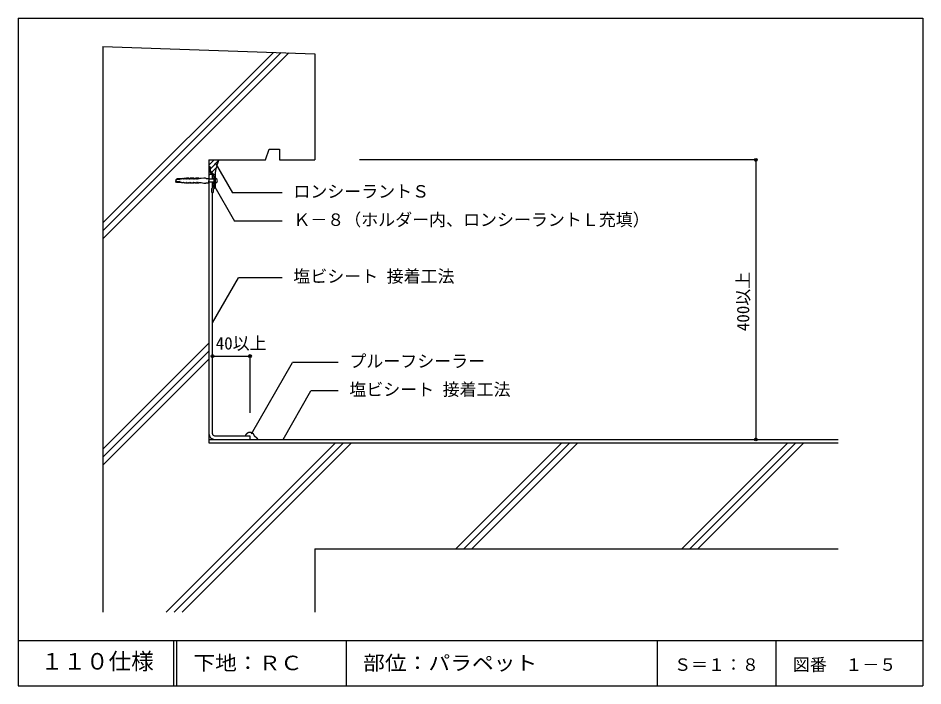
# Model space of a CAD drawing. Units: millimetres, scale not verified. Extents: x -634 to 646, y -1007 to 961.
# Drawn here: x -634 to 646, y 17 to 961 of the extents above; entities that cross this region are included whole.
import ezdxf
from ezdxf.enums import TextEntityAlignment as Align

# ---------------------------------------------------------------- set-up
doc = ezdxf.new("R2010")
doc.units = ezdxf.units.MM
doc.header["$LTSCALE"] = 8
doc.header["$PDMODE"] = 32
doc.header["$PDSIZE"] = 4
for name, color, linetype in [('4-2', 7, 'Continuous'), ('4-3', 3, 'Continuous'), ('4-4', 2, 'Continuous'), ('4-6', 2, 'Continuous'), ('4-7', 7, 'Continuous'), ('4-A', 7, 'Continuous'), ('4-B', 7, 'Continuous'), ('4-D', 4, 'Continuous'), ('4-E', 4, 'Continuous'), ('F-2', 7, 'Continuous'), ('F-5', 6, 'Continuous'), ('F-7', 1, 'Continuous'), ('F-A', 7, 'Continuous')]:
    doc.layers.add(name, color=color, linetype=linetype)
doc.styles.add('HG丸ｺﾞｼｯｸM-PRO', font='')
doc.styles.add('ＭＳ ゴシック', font='')
doc.styles.get('HG丸ｺﾞｼｯｸM-PRO').set_extended_font_data('HG丸ｺﾞｼｯｸM-PRO')
doc.styles.get('ＭＳ ゴシック').set_extended_font_data('MS Gothic')

msp = doc.modelspace()

# ---------------------------------------------------------------- linework, layer by layer
at = {"layer": '4-2'}
for p, q in [((-363.947, 760.872), (-349.825, 760.872)), ((-363.947, 760.872), (-363.947, 360.872)), ((-358.947, 740.161), (-363.947, 740.161)), ((-358.947, 733.529), (-358.947, 740.161)), ((-358.947, 721.342), (-358.947, 729.529)), ((-363.947, 365.872), (-305.947, 365.872)), ((-363.947, 360.872), (526.053, 360.872))]:
    msp.add_line(p, q, dxfattribs=at)
for points in [[(-311.944, 370.872), (-311.926, 371.003), (-311.892, 371.228), (-311.855, 371.452), (-311.81, 371.672), (-311.754, 371.889), (-311.685, 372.1), (-311.638, 372.22), (-311.597, 372.312), (-311.519, 372.468), (-311.431, 372.62), (-311.337, 372.769), (-311.237, 372.914), (-311.132, 373.057), (-311.07, 373.138), (-310.996, 373.233), (-310.865, 373.393), (-310.733, 373.551), (-310.597, 373.707), (-310.46, 373.86), (-310.321, 374.012), (-310.24, 374.099), (-310.154, 374.19), (-310.005, 374.346), (-309.853, 374.499), (-309.698, 374.649), (-309.539, 374.796), (-309.376, 374.937), (-309.278, 375.017), (-309.191, 375.085), (-309.036, 375.2), (-308.877, 375.308), (-308.714, 375.408), (-308.547, 375.501), (-308.375, 375.584), (-308.274, 375.628), (-308.16, 375.673), (-307.96, 375.74), (-307.756, 375.797), (-307.549, 375.844)], [(-307.549, 375.844), (-307.34, 375.884), (-307.129, 375.917), (-307.006, 375.934), (-306.858, 375.953), (-306.602, 375.98), (-306.345, 375.999), (-306.089, 376.008), (-305.834, 376.006), (-305.58, 375.992), (-305.434, 375.978), (-305.326, 375.964), (-305.142, 375.935), (-304.958, 375.901), (-304.774, 375.863), (-304.59, 375.823), (-304.405, 375.782), (-304.298, 375.759), (-304.175, 375.734), (-303.965, 375.691), (-303.755, 375.645), (-303.548, 375.592), (-303.345, 375.53), (-303.149, 375.454), (-303.038, 375.402), (-302.939, 375.349), (-302.774, 375.246), (-302.616, 375.129), (-302.465, 375.001), (-302.322, 374.864), (-302.186, 374.719), (-302.11, 374.632), (-302.026, 374.53), (-301.888, 374.348), (-301.758, 374.162), (-301.634, 373.972), (-301.517, 373.778), (-301.404, 373.582), (-301.34, 373.467), (-301.273, 373.344)], [(-301.273, 373.344), (-301.159, 373.131), (-301.047, 372.917), (-300.936, 372.701), (-300.825, 372.486), (-300.714, 372.269), (-300.649, 372.144), (-300.561, 371.975), (-300.404, 371.686), (-300.24, 371.401), (-300.065, 371.124), (-299.876, 370.858), (-299.671, 370.605), (-299.543, 370.465), (-299.497, 370.418), (-299.415, 370.339), (-299.331, 370.262), (-299.244, 370.188), (-299.155, 370.117), (-299.064, 370.049), (-299.01, 370.011), (-298.92, 369.952), (-298.762, 369.856), (-298.601, 369.764), (-298.438, 369.675), (-298.275, 369.586), (-298.114, 369.494), (-298.023, 369.439), (-297.93, 369.379), (-297.774, 369.272), (-297.622, 369.159), (-297.472, 369.042), (-297.325, 368.921), (-297.179, 368.799), (-297.094, 368.728), (-296.989, 368.638), (-296.807, 368.483), (-296.628, 368.326), (-296.453, 368.165), (-296.282, 367.998)], [(-296.282, 367.998), (-296.119, 367.825), (-296.028, 367.721), (-295.976, 367.659), (-295.89, 367.549), (-295.808, 367.437), (-295.73, 367.321), (-295.657, 367.203), (-295.59, 367.081), (-295.554, 367.01), (-295.508, 366.908), (-295.436, 366.729), (-295.374, 366.547), (-295.32, 366.361), (-295.27, 366.172), (-295.225, 365.983), (-295.199, 365.872)]]:
    msp.add_lwpolyline(points, dxfattribs=at)
msp.add_arc((-355.947, 373.872), 8, 180, 270, dxfattribs=at)
at = {"layer": '4-3'}
for q in [(526.053, 210.872), (-213.947, 121.349)]:
    msp.add_line((-213.947, 210.872), q, dxfattribs=at)
at = {"layer": '4-4'}
for p, q in [((-513.947, 921.349), (-213.947, 910.872)), ((-513.947, 921.349), (-513.947, 121.349)), ((-213.947, 910.872), (-213.947, 760.872)), ((-358.947, 373.872), (-358.947, 714.697)), ((-355.947, 370.872), (-305.947, 370.872)), ((-305.947, 370.872), (-305.947, 365.872)), ((-305.947, 365.872), (526.053, 365.872))]:
    msp.add_line(p, q, dxfattribs=at)
msp.add_lwpolyline([(-349.825, 760.872), (-283.947, 760.872), (-278.947, 775.872), (-263.947, 775.872), (-263.947, 760.872), (-213.947, 760.872)], dxfattribs=at)
for centre, radius, start, end in [((-295.419, 735.301), 60.116, 154.8265, 175.17921), ((-355.947, 373.872), 3, 180, 270)]:
    msp.add_arc(centre, radius, start, end, dxfattribs=at)
at = {"layer": '4-6'}
for p, q in [((-363.947, 745.281), (-356.622, 737.781)), ((-355.612, 740.527), (-356.622, 739.935)), ((-356.617, 723.872), (-356.622, 737.781)), ((-355.322, 740.358), (-355.322, 722.697)), ((-356.617, 723.872), (-359.822, 720.391)), ((-359.822, 714.697), (-359.822, 720.391)), ((-355.322, 722.697), (-358.072, 719.698)), ((-358.072, 719.698), (-358.072, 714.697)), ((-359.822, 714.697), (-358.072, 714.697))]:
    msp.add_line(p, q, dxfattribs=at)
for points in [[(-362.447, 750.872), (-363.947, 750.872), (-363.947, 745.281)], [(-362.447, 750.872), (-362.447, 745.914), (-356.622, 739.935)]]:
    msp.add_lwpolyline(points, dxfattribs=at)
msp.add_arc((-355.509, 740.37), 0.188, 355.06592, 125.41195, dxfattribs=at)
at = {"layer": '4-7'}
for p, q in [((-399.238, 734.698), (-400.062, 734.265)), ((-383.571, 734.698), (-383.571, 734.698)), ((-383.571, 734.698), (-383.571, 734.698)), ((-355.322, 733.529), (-363.947, 733.529)), ((-355.322, 728.218), (-355.322, 734.84)), ((-399.238, 728.36), (-400.062, 728.794)), ((-383.571, 728.36), (-383.571, 728.36)), ((-383.571, 728.36), (-383.571, 728.36)), ((-355.322, 729.529), (-363.947, 729.529))]:
    msp.add_line(p, q, dxfattribs=at)
for points in [[(-403.031, 734.323), (-408.981, 734.323), (-409.633, 733.882), (-410.947, 732.879), (-410.947, 732.73), (-408.981, 733.815), (-405.01, 733.815)], [(-405.01, 733.232), (-408.981, 733.232), (-410.947, 732.147), (-410.947, 731.529)], [(-405.01, 729.827), (-408.981, 729.827), (-410.947, 730.912), (-410.947, 731.529)], [(-403.031, 728.736), (-408.981, 728.736), (-409.633, 729.176), (-410.947, 730.179), (-410.947, 730.329), (-408.981, 729.244), (-405.01, 729.244)], [(-400.31, 734.395), (-400.31, 734.529), (-401.093, 734.529), (-401.093, 734.379), (-402.701, 734.379), (-402.701, 734.373)], [(-392.476, 734.665), (-392.476, 735.204), (-395.725, 735.204), (-399.238, 734.698), (-398.76, 734.698), (-398.743, 734.389)], [(-398.496, 734.244), (-397.671, 734.695), (-397.194, 734.693), (-397.176, 734.371)], [(-396.929, 734.222), (-396.104, 734.686), (-395.627, 734.682), (-395.61, 734.347)], [(-395.362, 734.19), (-394.538, 734.67), (-394.06, 734.665), (-394.043, 734.317)], [(-393.796, 734.158), (-392.971, 734.665), (-392.476, 734.665)], [(-384.643, 734.665), (-384.643, 735.204), (-390.44, 735.204), (-391.404, 734.698)], [(-391.404, 734.698), (-390.927, 734.694), (-390.91, 734.374)], [(-390.662, 734.215), (-389.838, 734.665), (-389.36, 734.665), (-389.343, 734.317)], [(-389.096, 734.158), (-388.271, 734.665), (-387.794, 734.665), (-387.776, 734.317)], [(-387.529, 734.158), (-386.704, 734.665), (-386.227, 734.665), (-386.21, 734.317)], [(-385.962, 734.158), (-385.138, 734.665), (-384.643, 734.665)], [(-378.376, 734.226), (-378.376, 735.204), (-382.61, 735.204), (-383.571, 734.703), (-383.571, 734.698)], [(-383.571, 734.698), (-383.094, 734.694), (-383.076, 734.377)], [(-382.829, 734.215), (-382.004, 734.665), (-381.527, 734.665), (-381.51, 734.317)], [(-381.262, 734.158), (-380.438, 734.665), (-379.96, 734.665), (-379.943, 734.316)], [(-379.696, 734.158), (-378.871, 734.665), (-378.376, 734.665)], [(-368.042, 734.529), (-368.867, 735.279), (-370.965, 735.279), (-375.083, 734.731), (-375.49, 734.489), (-375.49, 734.529), (-377.304, 734.529), (-378.129, 734.096)], [(-368.042, 734.529), (-363.947, 734.529), (-363.947, 731.529)], [(-368.042, 728.529), (-363.947, 728.529), (-363.947, 731.529)], [(-400.31, 728.664), (-400.31, 728.529), (-401.093, 728.529), (-401.093, 728.679), (-402.701, 728.679), (-402.701, 728.686)], [(-392.476, 728.393), (-392.476, 727.854), (-395.725, 727.854), (-399.238, 728.36), (-398.76, 728.361), (-398.743, 728.669)], [(-398.496, 728.814), (-397.671, 728.363), (-397.194, 728.365), (-397.176, 728.688)], [(-396.929, 728.836), (-396.104, 728.372), (-395.627, 728.377), (-395.61, 728.711)], [(-395.362, 728.868), (-394.538, 728.388), (-394.06, 728.393), (-394.043, 728.741)], [(-393.796, 728.901), (-392.971, 728.393), (-392.476, 728.393)], [(-391.404, 728.36), (-390.927, 728.364), (-390.91, 728.685)], [(-384.643, 728.393), (-384.643, 727.854), (-390.44, 727.854), (-391.404, 728.36)], [(-390.662, 728.843), (-389.838, 728.393), (-389.36, 728.393), (-389.343, 728.741)], [(-389.096, 728.901), (-388.271, 728.393), (-387.794, 728.393), (-387.776, 728.741)], [(-387.529, 728.901), (-386.704, 728.393), (-386.227, 728.393), (-386.21, 728.741)], [(-385.962, 728.901), (-385.138, 728.393), (-384.643, 728.393)], [(-378.376, 728.832), (-378.376, 727.854), (-382.61, 727.854), (-383.571, 728.356), (-383.571, 728.36)], [(-383.571, 728.36), (-383.094, 728.364), (-383.076, 728.682)], [(-382.829, 728.844), (-382.004, 728.393), (-381.527, 728.393), (-381.51, 728.741)], [(-381.262, 728.901), (-380.438, 728.393), (-379.96, 728.393), (-379.943, 728.742)], [(-379.696, 728.901), (-378.871, 728.393), (-378.376, 728.393)], [(-368.042, 728.529), (-368.867, 727.779), (-370.965, 727.779), (-375.083, 728.327), (-375.49, 728.569), (-375.49, 728.529), (-377.304, 728.529), (-378.129, 728.962)]]:
    msp.add_lwpolyline(points, dxfattribs=at)
msp.add_arc((-355.322, 731.529), 3.311, 270, 90, dxfattribs=at)
for centre, major_axis, start_param, end_param in [((-405.02, 733.523), (-0.321, 0), 1.53903058, 4.68062324), ((-405.02, 729.535), (-0.321, 0), 1.60256207, 4.74415472), ((-402.995, 735.049), (-0.8, 0), 1.52616768, 1.947508), ((-400.137, 734.408), (-0.174, 0), 0.08184746, 2.17717053), ((-398.52, 734.452), (-0.229, 0), 0.23120263, 1.6765256), ((-396.953, 734.43), (-0.229, 0), 0.23120263, 1.6765256), ((-395.387, 734.397), (-0.229, 0), 0.23120263, 1.6765256), ((-393.82, 734.365), (-0.229, 0), 0.23120263, 1.6765256), ((-391.94, 734.72), (-0.536, 0), 0.0442118, 3.09738086), ((-390.687, 734.422), (-0.229, 0), 0.23120263, 1.6765256), ((-389.12, 734.365), (-0.229, 0), 0.23120263, 1.6765256), ((-387.553, 734.365), (-0.229, 0), 0.23120263, 1.6765256), ((-385.987, 734.365), (-0.229, 0), 0.23120263, 1.6765256), ((-384.107, 734.72), (-0.536, 0), 0.0442118, 3.09738086), ((-382.853, 734.422), (-0.229, 0), 0.23120263, 1.6765256), ((-381.287, 734.365), (-0.229, 0), 0.23120263, 1.6765256), ((-379.72, 734.365), (-0.229, 0), 0.23120263, 1.6765256), ((-378.205, 734.237), (-0.172, 0), 0.06847995, 2.16287955), ((-402.995, 728.009), (-0.8, 0), 4.3356773, 4.75701762), ((-400.137, 728.651), (-0.174, 0), 4.10601478, 6.20133785), ((-398.52, 728.607), (-0.229, 0), 4.60665971, 6.05198268), ((-396.953, 728.629), (-0.229, 0), 4.60665971, 6.05198268), ((-395.387, 728.661), (-0.229, 0), 4.60665971, 6.05198268), ((-393.82, 728.693), (-0.229, 0), 4.60665971, 6.05198268), ((-391.94, 728.339), (-0.536, 0), 3.18580445, 6.23897351), ((-390.687, 728.636), (-0.229, 0), 4.60665971, 6.05198268), ((-389.12, 728.693), (-0.229, 0), 4.60665971, 6.05198268), ((-387.553, 728.693), (-0.229, 0), 4.60665971, 6.05198268), ((-385.987, 728.693), (-0.229, 0), 4.60665971, 6.05198268), ((-384.107, 728.339), (-0.536, 0), 3.18580445, 6.23897351), ((-382.853, 728.636), (-0.229, 0), 4.60665971, 6.05198268), ((-381.287, 728.693), (-0.229, 0), 4.60665971, 6.05198268), ((-379.72, 728.693), (-0.229, 0), 4.60665971, 6.05198268), ((-378.205, 728.822), (-0.172, 0), 4.12030576, 6.21470536)]:
    msp.add_ellipse(centre, major_axis=major_axis, ratio=0.909574, start_param=start_param, end_param=end_param, dxfattribs=at)
at = {"layer": '4-A'}
for p, q in [((-354.97, 756.809), (-330.438, 714.318)), ((-357.53, 725.938), (-327.728, 674.318)), ((-260.57, 714.318), (-330.438, 714.318)), ((-260.57, 674.318), (-327.728, 674.318)), ((-358.947, 530.364), (-322.022, 594.318)), ((-260.57, 594.318), (-322.022, 594.318)), ((-303.972, 373.584), (-245.813, 474.318)), ((-181.339, 474.318), (-245.813, 474.318)), ((-259.132, 365.872), (-219.615, 434.318)), ((-181.339, 434.318), (-219.615, 434.318))]:
    msp.add_line(p, q, dxfattribs=at)
at = {"layer": '4-B'}
for p, q in [((409.679, 760.872), (-151.121, 760.872)), ((409.679, 760.872), (409.679, 365.872)), ((-358.947, 483.591), (-305.947, 483.591)), ((-305.947, 483.591), (-305.947, 403.53))]:
    msp.add_line(p, q, dxfattribs=at)
at = {"layer": '4-B', "color": 1}
for p in [(409.679, 760.872), (-358.947, 483.591), (-305.947, 483.591), (409.679, 365.872)]:
    msp.add_point(p, dxfattribs=at)
at = {"layer": '4-D'}
for p, q in [((-363.947, 753.525), (-356.599, 760.872)), ((-363.947, 760.596), (-363.67, 760.872)), ((-362.447, 747.954), (-350.082, 760.318)), ((-363.947, 742.918), (-362.779, 744.086)), ((-359.964, 743.366), (-353.835, 749.494)), ((-363.168, 740.161), (-361.032, 742.297)), ((-359.633, 740.161), (-359.286, 740.508)), ((-358.947, 737.312), (-357.539, 738.72)), ((-358.947, 733.776), (-356.621, 736.101)), ((-355.9, 740.359), (-355.265, 740.994)), ((-358.947, 726.705), (-356.619, 729.033)), ((-358.947, 723.17), (-356.617, 725.499))]:
    msp.add_line(p, q, dxfattribs=at)
at = {"layer": '4-E'}
for p, q in [((-513.947, 671.786), (-272.805, 912.928)), ((-513.947, 660.472), (-261.873, 912.546)), ((-513.947, 649.159), (-250.941, 912.164)), ((-513.947, 351.786), (-363.947, 501.786)), ((-513.947, 340.472), (-363.947, 490.472)), ((-513.947, 329.159), (-363.947, 479.159)), ((-424.384, 121.349), (-184.86, 360.872)), ((-413.07, 121.349), (-173.547, 360.872)), ((-401.757, 121.349), (-162.233, 360.872)), ((-14.86, 210.872), (135.14, 360.872)), ((-3.547, 210.872), (146.453, 360.872)), ((7.767, 210.872), (157.767, 360.872)), ((305.14, 210.872), (455.14, 360.872)), ((316.453, 210.872), (466.453, 360.872)), ((327.767, 210.872), (477.767, 360.872))]:
    msp.add_line(p, q, dxfattribs=at)
at = {"layer": 'F-2'}
for p, q in [((-169.947, 81.349), (-169.947, 17.349)), ((270.053, 81.349), (270.053, 17.349)), ((438.053, 81.349), (438.053, 17.349))]:
    msp.add_line(p, q, dxfattribs=at)
at = {"layer": 'F-5'}
for p, q in [((-633.947, 81.349), (646.053, 81.349)), ((-413.947, 81.349), (-413.947, 17.349)), ((-409.947, 81.349), (-409.947, 17.349))]:
    msp.add_line(p, q, dxfattribs=at)
at = {"layer": 'F-7'}
for p, q in [((-633.947, 961.349), (-633.947, 17.349)), ((-633.947, 17.349), (646.053, 17.349))]:
    msp.add_line(p, q, dxfattribs=at)
msp.add_lwpolyline([(-633.947, 961.349), (646.053, 961.349), (646.053, 17.349)], dxfattribs=at)

# ---------------------------------------------------------------- texts
at = {"layer": '4-A', "style": 'ＭＳ ゴシック'}
for s, p in [('ロンシーラントＳ', (-244.57, 702.318)), ('Ｋ－８（ホルダー内、ロンシーラントＬ充填）', (-244.57, 662.318)), ('塩ビシート 接着工法', (-244.57, 582.318)), ('プルーフシーラー', (-165.339, 462.318)), ('塩ビシート 接着工法', (-165.339, 422.318))]:
    msp.add_text(s, height=17.6, dxfattribs=at).set_placement(p, align=Align.BOTTOM_LEFT)
at = {"layer": '4-B', "style": 'ＭＳ ゴシック'}
msp.add_text('400以上', height=17.6, rotation=90, dxfattribs=at).set_placement((405.679, 518.872), align=Align.BOTTOM_LEFT)
msp.add_text('40以上', height=17.6, dxfattribs=at).set_placement((-354.372, 487.591), align=Align.BOTTOM_LEFT)
at = {"layer": 'F-A', "style": 'HG丸ｺﾞｼｯｸM-PRO'}
for s, height, p in [('１１０仕様', 23.46, (-601.947, 33.349)), ('Ｓ＝１：８', 17.6, (294.053, 33.349)), ('図番', 17.6, (462.053, 33.349)), ('１－５', 17.6, (536.322, 33.349))]:
    msp.add_text(s, height=height, dxfattribs=at).set_placement(p, align=Align.BOTTOM_LEFT)
at = {"layer": 'F-A', "style": 'HG丸ｺﾞｼｯｸM-PRO', "width": 1.1}
for s, p in [('下地：ＲＣ', (-385.947, 33.349)), ('部位：パラペット', (-145.947, 33.349))]:
    msp.add_text(s, height=20.53, dxfattribs=at).set_placement(p, align=Align.BOTTOM_LEFT)

doc.saveas('drawing.dxf')
